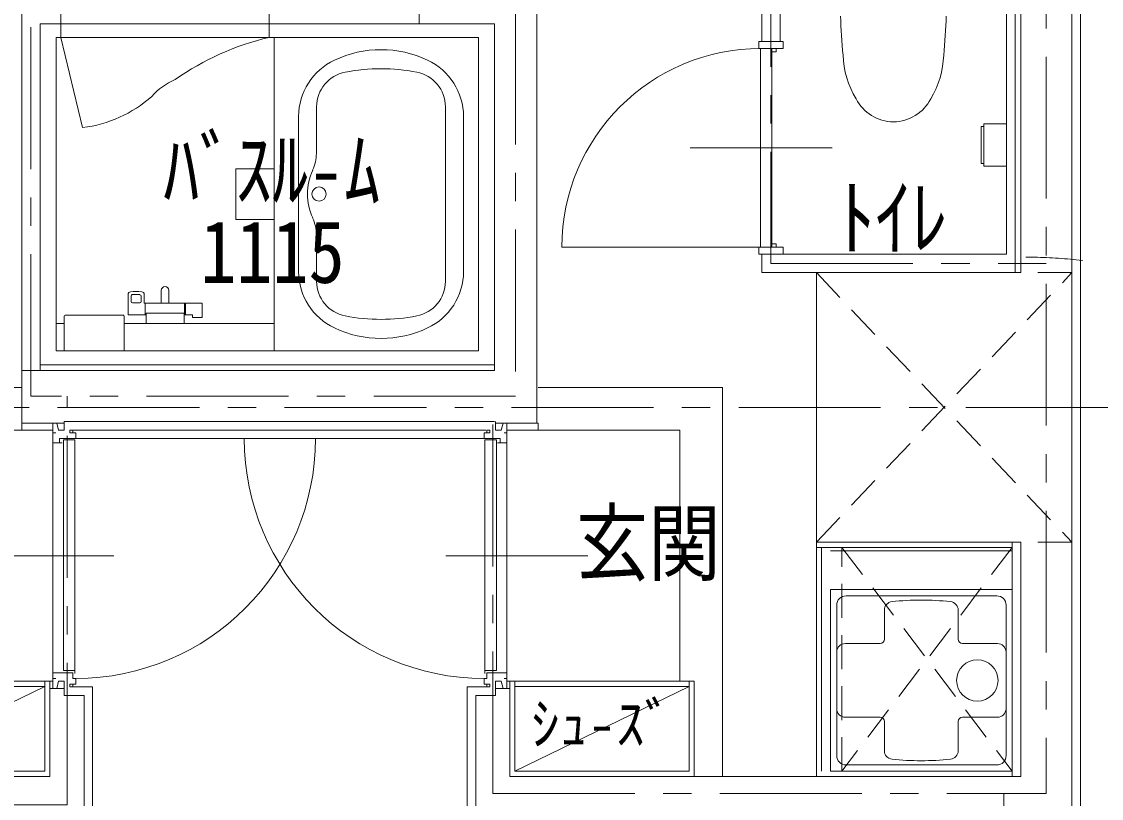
# Model space of a CAD drawing. Units: millimetres at full size; details may follow other scales. Extents: x -443943 to 462275, y -43546 to 79452.
# Drawn here: x -211790 to -207986, y -4069 to -1331 of the extents above; entities that cross this region are included whole.
import ezdxf
from ezdxf.enums import TextEntityAlignment as Align

# ---------------------------------------------------------------- set-up
doc = ezdxf.new("R2010")
doc.units = ezdxf.units.MM
doc.header["$LTSCALE"] = 100
for name, pattern in [('CHAIN1', [8, 5, -1, 1, -1]), ('DASHED1', [1.8, 1.2, -0.6]), ('DASHED2', [3, 2, -1]), ('DASHED3', [4, 3, -1])]:
    doc.linetypes.add(name, pattern=pattern)
doc.layers.add('4-1_通り芯', color=4, linetype='Continuous', lineweight=9)
doc.layers.add('8-8_強調', color=4, linetype='DASHED3', lineweight=9)
doc.styles.add('ＭＳ ゴシック', font='')
doc.styles.get('ＭＳ ゴシック').set_extended_font_data('MS Gothic')

# ---------------------------------------------------------------- blocks, each defined once
blk = doc.blocks.new('洗濯パン640')
at = {"layer": '8-8_強調', "linetype": 'Continuous'}
for p, q in [((-337.5, 320), (302.5, 320)), ((-337.5, -320), (-337.5, 320)), ((302.5, 320), (302.5, -320)), ((-283, 298), (248, 298)), ((-316, -265), (-316, 265)), ((-148, 145), (-148, 247.8)), ((112, 145), (112, 247.8)), ((281, -265), (281, 265)), ((-163, 130), (-285.5, 130)), ((127, 130), (250.5, 130)), ((280.5, -100), (280.5, 100)), ((-163, -130), (-285.5, -130)), ((-148, -145), (-148, -247.8)), ((112, -145), (112, -247.8)), ((127, -130), (250.5, -130)), ((248, -298), (-283, -298)), ((302.5, -320), (-337.5, -320))]:
    blk.add_line(p, q, dxfattribs=at)
blk.add_circle((179.5, 0), 73, dxfattribs=at)
for centre, radius, start, end in [((-283, 265), 33, 90, 180), ((-118, 247.8), 30, 95.9172, 180), ((-18, -717), 1000, 90, 95.9173), ((-18, -717), 1000, 84.0827, 90), ((82, 247.8), 30, 0, 84.0828), ((248, 265), 33, 0, 90), ((-285.5, 100), 30, 90, 180), ((-163, 145), 15, 270, 0), ((127, 145), 15, 180, 270), ((250.5, 100), 30, 0, 90), ((-285.5, -100), 30, 180, 270), ((250.5, -100), 30, 270, 0), ((-163, -145), 15, 0, 90), ((127, -145), 15, 90, 180), ((-283, -265), 33, 180, 270), ((-118, -247.8), 30, 180, 264.0827), ((82, -247.8), 30, 275.9173, 0), ((248, -265), 33, 270, 0), ((-18, 717), 1000, 264.0827, 270), ((-18, 717), 1000, 270, 275.9173)]:
    blk.add_arc(centre, radius, start, end, dxfattribs=at)

msp = doc.modelspace()

# ---------------------------------------------------------------- linework, layer by layer
at = {"layer": '4-1_通り芯', "linetype": 'CHAIN1'}
for p, q in [((-208180, 14545), (-208180, -4050.9)), ((-209150, 609.5), (-209150, -2183.4)), ((-210049.5, -1263.9), (-210049.5, -2650.9)), ((-209150, -2183.4), (-208180, -2183.4)), ((-210049.5, -2650.9), (-211757, -2650.9)), ((-210130, -4050.9), (-210130, -2650.9)), ((-204763.7, -2690.9), (-216994.2, -2690.9)), ((-210130, -4050.9), (-208180, -4050.9)), ((-208330, -5950.9), (-208330, -4050.9))]:
    msp.add_line(p, q, dxfattribs=at)
at = {"layer": '4-1_通り芯'}
for p, q in [((-208290, -2215.9), (-208290, 2169.1)), ((-210917.7, -1386.9), (-210917.7, -1273.9)), ((-210900.5, -2490.9), (-210900.5, -1386.9)), ((-209146.5, -1425.9), (-209146.5, -2125.9)), ((-210750.7, -1631.1), (-210751.5, -1795.4)), ((-210296.7, -1631.1), (-210296.7, -2246.7)), ((-210814.2, -2212.5), (-210814.2, -1665.4)), ((-210233.1, -2212.5), (-210233.1, -1665.4)), ((-208400, -1690.9), (-208320, -1690.9)), ((-208934.1, -1775.9), (-209434.1, -1775.9)), ((-210750.7, -2246.7), (-210751.5, -2082.5)), ((-211297.9, -2323.1), (-211297.9, -2278.5)), ((-211271, -2278.5), (-211271, -2323.1)), ((-211415, -2364.7), (-211415, -2292.9)), ((-211404.5, -2298.2), (-211404.5, -2317.9)), ((-211368.5, -2317.9), (-211368.5, -2298.3)), ((-211399.7, -2322.7), (-211373.3, -2322.7)), ((-211355, -2364.5), (-211355, -2323.1)), ((-211215.8, -2364.7), (-211215.8, -2323.2)), ((-211212, -2323.1), (-211212, -2364.7)), ((-211668.5, -2394.9), (-211639.6, -2394.9)), ((-211639.7, -2369), (-211639.5, -2490.9)), ((-211428.5, -2369), (-211428.6, -2490.9)), ((-210900.5, -2394.9), (-211428.5, -2394.9)), ((-211350.7, -2364.7), (-211415, -2364.7)), ((-211216.8, -2359.2), (-211216.8, -2394.9)), ((-211724.5, -2540.9), (-210124.5, -2540.9)), ((-212322, -3972.9), (-211708, -3673.9)), ((-210052, -3972.9), (-209438, -3673.9))]:
    msp.add_line(p, q, dxfattribs=at)
at = {"layer": '4-1_通り芯', "color": 3, "lineweight": 20}
for p, q in [((-208270, 2149.1), (-208270, -2215.9)), ((-210389.5, -573.9), (-210389.5, -1338.9)), ((-209974.5, -2745.9), (-209974.5, -1188.9)), ((-210389.5, -1338.9), (-210124.5, -1338.9)), ((-210124.5, -1338.9), (-210124.5, -2560.9)), ((-208270, -2215.9), (-208990, -2215.9)), ((-208990, -2215.9), (-208990, -3165.9)), ((-210124.5, -2560.9), (-211789.5, -2560.9)), ((-211659.5, -2770.9), (-211639.5, -2770.9)), ((-211639.5, -2740.9), (-210124.5, -2740.9)), ((-211639.5, -2740.9), (-211639.5, -2770.9)), ((-210093.8, -2745.9), (-209970.5, -2745.9)), ((-208990, -3165.9), (-208270, -3165.9)), ((-208270, -3165.9), (-208270, -3990.9)), ((-211690, -3680.9), (-211666.2, -3680.9)), ((-211690, -3680.9), (-211690, -3990.9)), ((-211639.5, -3655.9), (-211639.5, -3705.9)), ((-210120.5, -3655.9), (-210120.5, -3705.9)), ((-210070, -3680.9), (-210093.8, -3680.9)), ((-210120.5, -3705.9), (-210190, -3705.9)), ((-210190, -3705.9), (-210190, -4140.9)), ((-213490, -3990.9), (-211690, -3990.9))]:
    msp.add_line(p, q, dxfattribs=at)
at = {"layer": '4-1_通り芯', "color": 7, "lineweight": 15}
for p, q in [((-209182.5, -959), (-209182.5, -1400.9)), ((-209117.5, -1024), (-209117.5, -1402.4)), ((-208320, -2150.9), (-208320, -1024)), ((-211789.5, -1273.9), (-211789.5, -2770.9)), ((-211724.5, -2560.9), (-211724.5, -1338.9)), ((-211724.5, -1338.9), (-210389.5, -1338.9)), ((-209107.5, -2150.9), (-209107.5, -2125.9)), ((-209182.5, -2215.9), (-209182.5, -2150.9)), ((-208990, -2215.9), (-209182.5, -2215.9)), ((-209970.5, -2620.9), (-209320.5, -2620.9)), ((-209320.5, -2620.9), (-209320.5, -3990.9)), ((-212289.5, -2770.9), (-211679.5, -2770.9)), ((-211679.5, -2745.9), (-211679.5, -3680.9)), ((-211619.5, -2770.9), (-210154.5, -2770.9)), ((-211609.5, -2770.9), (-211609.5, -2780.9)), ((-210150.5, -2770.9), (-210150.5, -2780.9)), ((-210080.5, -2745.9), (-210080.5, -3680.9)), ((-209970.5, -2770.9), (-209970.5, -2745.9)), ((-211679.5, -2780.9), (-211669.5, -2780.9)), ((-211656.5, -2800.9), (-211656.5, -2815.9)), ((-210103.5, -2800.9), (-211656.5, -2800.9)), ((-211602.5, -3628.4), (-211602.5, -2804.9)), ((-211599.5, -2780.9), (-211599.5, -2800.9)), ((-210160.5, -2780.9), (-210160.5, -2800.9)), ((-210157.5, -3628.4), (-210157.5, -2804.9)), ((-210103.5, -2800.9), (-210103.5, -2815.9)), ((-210080.5, -2780.9), (-210090.5, -2780.9)), ((-211646.5, -2815.9), (-211679.5, -2815.9)), ((-210113.5, -2815.9), (-210080.5, -2815.9)), ((-208990, -3165.9), (-208990, -3990.9)), ((-208300, -3165.9), (-208990, -3165.9)), ((-208300, -3183.9), (-208990, -3183.9)), ((-208972, -3183.9), (-208972, -3972.9)), ((-208300, -3990.9), (-208300, -3165.9)), ((-211964.5, -3213.4), (-211464.5, -3213.4)), ((-210295.5, -3213.4), (-209795.5, -3213.4)), ((-208940, -3195.9), (-208300, -3195.9)), ((-211609.5, -3625.9), (-211679.5, -3625.9)), ((-211679.5, -3645.9), (-211669.5, -3645.9)), ((-211642.5, -3617.9), (-211602.5, -3617.9)), ((-210150.5, -3625.9), (-210080.5, -3625.9)), ((-210080.5, -3645.9), (-210090.5, -3645.9)), ((-212340, -3655.9), (-211679.5, -3655.9)), ((-212322, -3673.9), (-211708, -3673.9)), ((-211708, -3655.9), (-211708, -3972.9)), ((-211690, -3655.9), (-211690, -3680.9)), ((-211540, -3675.9), (-211619.5, -3675.9)), ((-211609.5, -3665.9), (-211609.5, -3675.9)), ((-211540, -3675.9), (-211540, -4618.4)), ((-210220, -3675.9), (-210140.5, -3675.9)), ((-210220, -3675.9), (-210220, -4160.9)), ((-210150.5, -3665.9), (-210150.5, -3675.9)), ((-209420, -3655.9), (-210080.5, -3655.9)), ((-210070, -3655.9), (-210070, -3680.9)), ((-210052, -3655.9), (-210052, -3972.9)), ((-210052, -3673.9), (-209438, -3673.9)), ((-209438, -3972.9), (-209438, -3655.9)), ((-209420, -3990.9), (-209420, -3655.9)), ((-212322, -3972.9), (-211708, -3972.9)), ((-210052, -3972.9), (-209438, -3972.9)), ((-208300, -3990.9), (-208995, -3990.9))]:
    msp.add_line(p, q, dxfattribs=at)
at = {"layer": '4-1_通り芯', "color": 3, "linetype": 'DASHED1', "lineweight": 20}
for p, q in [((-208990, -3165.9), (-208090, -2215.9)), ((-208990, -2215.9), (-208090, -3165.9)), ((-208090, -2215.9), (-208270, -2215.9)), ((-211666.2, -2745.9), (-211639.5, -2745.9)), ((-210120.5, -2745.9), (-210093.8, -2745.9)), ((-208090, -3165.9), (-208270, -3165.9)), ((-211666.2, -3680.9), (-211639.5, -3680.9)), ((-210093.8, -3680.9), (-210120.5, -3680.9))]:
    msp.add_line(p, q, dxfattribs=at)
at = {"layer": '4-1_通り芯', "color": 1}
msp.add_line((-211540, -3960.9), (-211540, -4260.9), dxfattribs=at)
at = {"layer": '4-1_通り芯', "color": 7, "lineweight": 15}
for points in [[(-208130, 2194.1), (-208060, 2194.1), (-208060, -4160.9)], [(-209131.5, -1425.9), (-209131.5, -1437.9), (-209146.5, -1437.9), (-209146.5, -1425.9)], [(-209107.5, -2125.9), (-209192.5, -2125.9), (-209192.5, -2150.9), (-208320, -2150.9)], [(-209146.5, -2125.9), (-209146.5, -2113.9), (-209131.5, -2113.9), (-209131.5, -2125.9)], [(-211789.5, -2620.9), (-212439.5, -2620.9), (-212439.5, -3990.9)], [(-211599.5, -2780.9), (-211619.5, -2780.9), (-211619.5, -2770.9)], [(-210160.5, -2780.9), (-210140.5, -2780.9), (-210140.5, -2770.9), (-210150.5, -2770.9)], [(-209470.5, -3655.9), (-209470.5, -2770.9), (-210080.5, -2770.9)], [(-211602.5, -2804.9), (-211642.5, -2804.9), (-211642.5, -3617.9)], [(-210157.5, -2804.9), (-210117.5, -2804.9), (-210117.5, -3617.9), (-210157.5, -3617.9)], [(-211619.5, -3675.9), (-211619.5, -3665.9), (-211599.5, -3665.9), (-211599.5, -3645.9), (-211609.5, -3645.9), (-211609.5, -3625.9)], [(-210140.5, -3675.9), (-210140.5, -3665.9), (-210160.5, -3665.9), (-210160.5, -3645.9), (-210150.5, -3645.9), (-210150.5, -3625.9)]]:
    msp.add_lwpolyline(points, dxfattribs=at)
at = {"layer": '4-1_通り芯', "color": 3, "lineweight": 20}
for points in [[(-208130, 2184.1), (-208090, 2184.1), (-208090, -4140.9)], [(-211789.5, -2745.9), (-211666.2, -2745.9), (-211659.5, -2770.9)], [(-210120.5, -2740.9), (-210120.5, -2770.9), (-210100.5, -2770.9), (-210093.8, -2745.9)], [(-211666.2, -3680.9), (-211659.5, -3655.9), (-211639.5, -3655.9)], [(-210093.8, -3680.9), (-210100.5, -3655.9), (-210120.5, -3655.9)], [(-210070, -3680.9), (-210070, -3990.9), (-208270, -3990.9)], [(-211639.5, -3705.9), (-211570, -3705.9), (-211570, -4615.9)]]:
    msp.add_lwpolyline(points, dxfattribs=at)
at = {"layer": '4-1_通り芯', "linetype": 'CHAIN1'}
for points in [[(-211757, -2650.9), (-211757, 266.1), (-211449.5, 266.1)], [(-213580, -4090.9), (-211630, -4090.9), (-211630, -2650.9)]]:
    msp.add_lwpolyline(points, dxfattribs=at)
at = {"layer": '4-1_通り芯'}
for points in [[(-211575.1, -1704.8), (-211651.2, -1386.9), (-211651.2, -1273.9)], [(-209186.5, -1425.9), (-209186.5, -2125.9), (-209886.5, -2125.9)], [(-208400, -1830.9), (-208410, -1830.9), (-208410, -1700.9), (-208400, -1700.9)], [(-208400, -1690.9), (-208400, -1840.9), (-208320, -1840.9)], [(-210900.5, -1849.7), (-211035.8, -1849.7), (-211035.8, -2028.2), (-210900.5, -2028.2)], [(-211357.9, -2292.9), (-211357.9, -2323.1), (-211154.4, -2323.1), (-211154.4, -2374.1), (-211188, -2374.1), (-211188, -2364.7), (-211216.8, -2364.7)], [(-211216.8, -2359.2), (-211350.7, -2359.2), (-211350.7, -2394.9)]]:
    msp.add_lwpolyline(points, dxfattribs=at)
msp.add_lwpolyline([(-211668.5, -2490.9), (-210180.5, -2490.9), (-210180.5, -1386.9), (-211668.5, -1386.9)], close=True, dxfattribs=at)
at = {"layer": '4-1_通り芯', "color": 7, "lineweight": 15}
msp.add_lwpolyline([(-209107.5, -1400.9), (-209192.5, -1400.9), (-209192.5, -1425.9), (-209107.5, -1425.9)], close=True, dxfattribs=at)
at = {"layer": '4-1_通り芯', "color": 7, "linetype": 'DASHED1', "lineweight": 15}
msp.add_lwpolyline([(-208300, -3183.9), (-208900, -3972.9), (-208900, -3183.9), (-208300, -3972.9)], dxfattribs=at)
at = {"layer": '4-1_通り芯'}
msp.add_circle((-210742.1, -1938.9), 25, dxfattribs=at)
for centre, radius, start, end in [((-206612.5, -1234.2), 2293.6, 181.9355, 185.3915), ((-210824.9, -1234.2), 2293.6, 354.6085, 358.0645), ((-210704.3, -2305.5), 943, 103.0791, 125.2825), ((-210523.7, -1814.1), 384, 64.6848, 115.3152), ((-209186.5, -2125.9), 700, 90, 180), ((-210593.4, -1666.6), 220.8, 115.3152, 179.6734), ((-210453.9, -1666.6), 220.8, 0.3266, 64.6848), ((-208578.5, -1438.7), 317.6, 181.9806, 211.1766), ((-208858.9, -1438.7), 317.6, 328.8234, 358.0194), ((-210625.9, -1631.9), 124.8, 100.9604, 179.6321), ((-210523.7, -2159.7), 662.4, 79.0396, 100.9604), ((-210421.5, -1631.9), 124.8, 0.3679, 79.0396), ((-211153.6, -1756), 240.1, 113.4183, 137.8202), ((-211629.4, -1259.9), 448.2, 276.9596, 311.6556), ((-208717.4, -1535.2), 149.3, 207.1098, 269.4956), ((-208720, -1535.2), 149.3, 270.5044, 332.8902), ((-210895.5, -1795), 144, 335.3811, 359.8284), ((-210581.3, -1938.9), 201.6, 155.3811, 204.6189), ((-210895.5, -2082.9), 144, 0.1716, 24.6189), ((-210593.4, -2211.3), 220.8, 180.3266, 244.6848), ((-210453.9, -2211.3), 220.8, 295.3152, 359.6734), ((-211386.5, -2498.4), 216, 84.7183, 95.2596), ((-211284.5, -2278.5), 13.4, 0, 180), ((-210625.9, -2245.9), 124.8, 180.3679, 259.0396), ((-210421.5, -2245.9), 124.8, 280.9604, 359.6321), ((-211405.4, -2292.9), 9.6, 95.2596, 180), ((-211399.7, -2298.2), 4.8, 93.8952, 180), ((-211399.7, -2317.9), 4.8, 180, 270), ((-211386.7, -2488.8), 195.8, 85.9711, 93.8952), ((-211373.3, -2317.9), 4.8, 270, 0), ((-211373.3, -2298.3), 4.8, 0, 85.9711), ((-211367.5, -2292.9), 9.6, 0, 84.7183), ((-211636.8, -2369), 2.88, 91.0139, 179.7796), ((-211534.1, -8173.7), 5808.5, 88.98609, 91.01391), ((-211431.3, -2369), 2.88, 0.2204, 88.9861), ((-210523.7, -1718.1), 662.4, 259.0396, 280.9604), ((-210523.7, -2063.7), 384, 244.6848, 295.3152)]:
    msp.add_arc(centre, radius, start, end, dxfattribs=at)
at = {"layer": '4-1_通り芯', "linetype": 'DASHED2'}
msp.add_arc((-208270, -4160.9), 2000, 15, 90.1248, dxfattribs=at)
at = {"layer": '4-1_通り芯', "color": 7, "lineweight": 15}
for centre, start, end in [((-211599.5, -2800.9), 270, 0), ((-210160.5, -2800.9), 180, 270)]:
    msp.add_arc(centre, 845, start, end, dxfattribs=at)

# ---------------------------------------------------------------- block references
at = {"layer": '4-1_通り芯'}
msp.add_blockref('洗濯パン640', (-208602.5, -3652.9), dxfattribs=at)

# ---------------------------------------------------------------- texts
at = {"layer": '4-1_通り芯', "color": 7, "style": 'ＭＳ ゴシック', "width": 0.85}
for s, p in [('ﾊﾞｽﾙ-ﾑ', (-211290.5, -2028.2)), ('ﾄｲﾚ', (-208911, -2197.4)), ('1115', (-211160.5, -2318)), ('玄関', (-209837.3, -3344.2))]:
    msp.add_text(s, height=219.9, dxfattribs=at).set_placement(p, align=Align.BOTTOM_LEFT)
at = {"layer": '4-1_通り芯', "style": 'ＭＳ ゴシック'}
msp.add_text('ｼｭ-ｽﾞ', height=146.6, dxfattribs=at).set_placement((-209995, -3923.4), align=Align.BOTTOM_LEFT)

doc.saveas('drawing.dxf')
